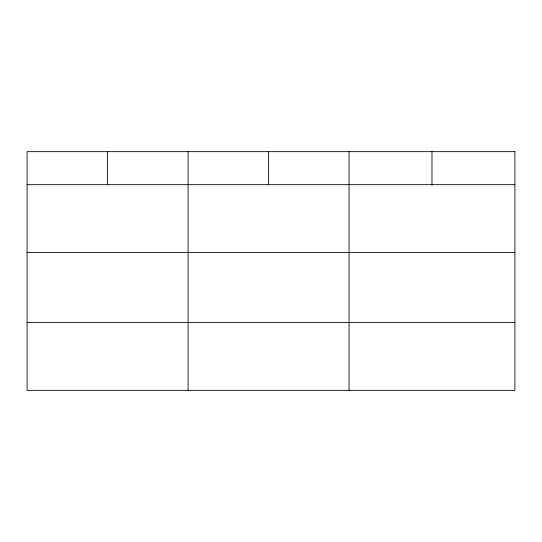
<?xml version="1.0" encoding="UTF-8"?>
<svg xmlns="http://www.w3.org/2000/svg" width="542" height="542" viewBox="0 0 542 542"><rect width="100%" height="100%" fill="white"/><g stroke="black" fill="none" stroke-linecap="round" stroke-linejoin="round"><path stroke-width="0.81" d="M27.1 184.666L514.9 184.666M27.1 252.545L514.9 252.545M27.1 322.47L514.9 322.47M431.974 151.652L431.974 184.666M349.048 151.652L349.048 390.348M268.561 151.652L268.561 184.666M188.074 151.652L188.074 390.348M107.587 151.652L107.587 184.666M514.9 151.652L27.1 151.652L27.1 390.348L514.9 390.348L514.9 151.652"/></g></svg>
